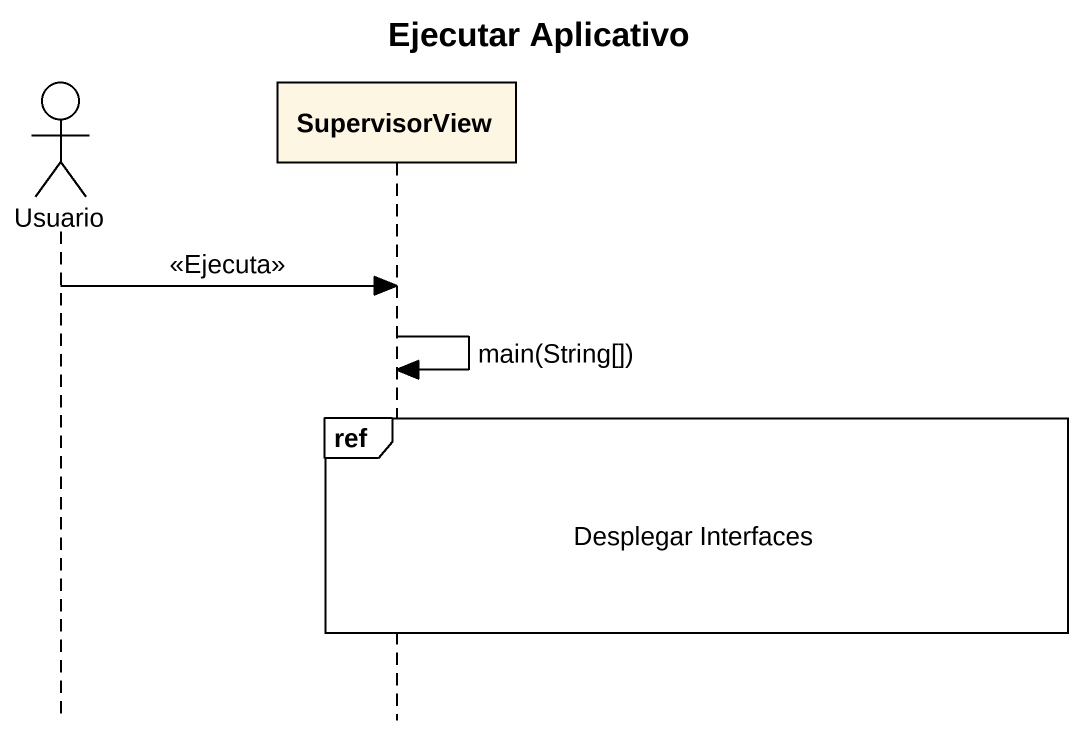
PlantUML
@startuml
title Ejecutar Aplicativo
hide footbox
actor Usuario
participant SupervisorView

Usuario -> SupervisorView : <<Ejecuta>>
SupervisorView -> SupervisorView : main(String[])
ref over SupervisorView : Desplegar Interfaces
@enduml
